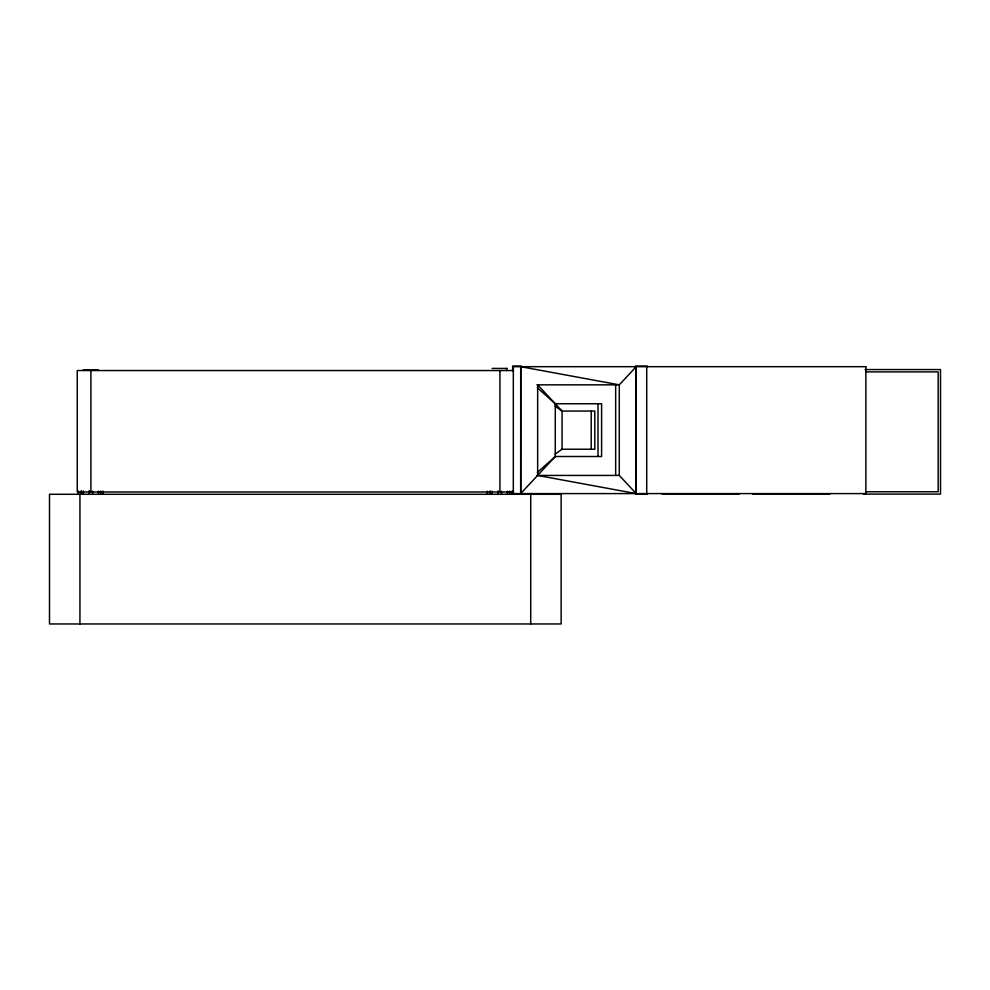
<?xml version="1.0" encoding="UTF-8"?>
<svg xmlns="http://www.w3.org/2000/svg" width="990" height="990" viewBox="0 0 990 990"><rect width="100%" height="100%" fill="white"/><g stroke="black" fill="none" stroke-linecap="round" stroke-linejoin="round"><path stroke-width="1.49" d="M636.211 366.684L619.282 384.838L619.282 475.435L636.211 493.589L636.211 366.684L636.174 493.589L537.657 475.435L537.657 384.838M537.112 384.838L619.282 384.838L520.728 366.684L520.691 493.589L555.279 456.501L555.279 403.759L537.384 387.82M537.384 472.44L555.279 456.501M555.143 454.076L562.072 449.225L562.072 411.048L537.459 384.664M521.334 366.04L512.672 366.04L512.672 370.681M635.543 366.04L647.361 366.04M492.141 368.429L507.14 368.429M865.087 369.567L940.5 369.567L940.5 494.097L863.54 494.097M83.259 369.839L98.258 369.839M513.562 370.545L77.257 370.545L77.257 491.993L513.562 491.993M865.866 371.894L938.173 371.894L938.173 491.77L865.866 491.77M554.771 403.759L601.598 403.759L601.598 456.501L554.771 456.501M561.454 411.048L594.804 411.048L594.804 449.225L561.454 449.225M537.112 475.435L619.282 475.435M635.543 494.22L647.361 494.22M662.174 494.097L739.122 494.097M752.833 494.097L829.793 494.097M555.143 406.197L562.072 411.048M646.718 366.684L646.718 493.589M615.656 384.838L615.656 475.435M598.01 403.759L598.01 456.501M591.216 411.048L591.216 449.225M530.714 494.282L530.714 623.96M520.728 366.684L520.728 493.589M512.672 491.139L512.672 494.22M512.003 491.189L511.941 494.282M509.64 491.189L509.64 494.282M507.387 491.189L507.387 494.282M506.657 368.429L506.657 370.545M501.485 491.189L501.485 494.282M499.925 370.545L499.925 491.993M498.23 491.189L498.23 494.282M498.069 491.189L498.069 494.282M492.24 491.189L492.24 494.282M490.471 491.189L490.471 494.282M489.901 491.189L489.901 494.282M103.059 491.052L103.121 494.146M100.757 491.052L100.757 494.146M98.505 491.052L98.505 494.146M92.59 491.052L92.59 494.146M90.894 370.545L90.894 491.993M89.348 491.052L89.348 494.146M89.174 491.052L89.174 494.146M83.358 491.052L83.358 494.146M81.576 491.052L81.576 494.146M81.019 491.052L81.019 494.146M79.93 494.282L79.93 623.96M78.457 491.052L78.396 494.146M865.866 366.684L513.315 366.684L513.315 493.589L865.866 493.589L865.866 366.684M561.144 494.282L49.5 494.282L49.5 623.96L561.144 623.96L561.144 494.282M487.34 494.282L487.34 491.189L487.278 494.282"/></g></svg>
